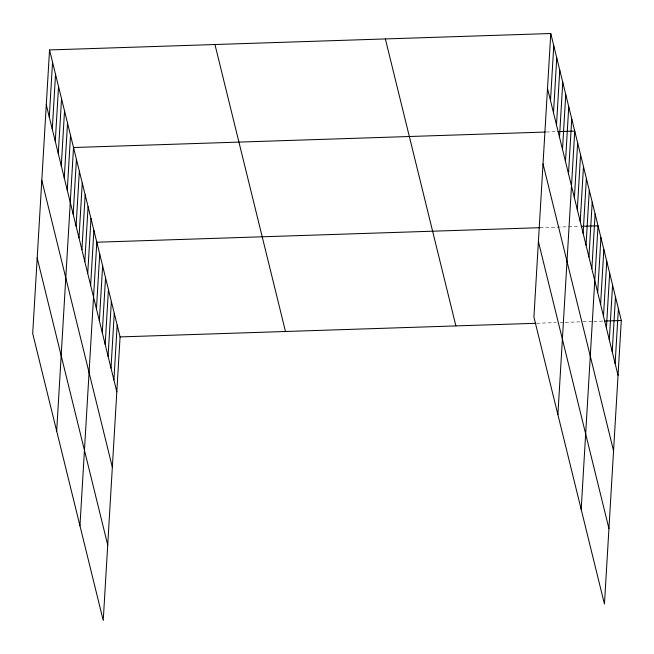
<?xml version="1.0" encoding="UTF-8"?>
<svg xmlns="http://www.w3.org/2000/svg" width="654" height="654" viewBox="0 0 654 654"><rect width="100%" height="100%" fill="white"/><g stroke="black" fill="none" stroke-linecap="round" stroke-linejoin="round"><path stroke-width="0.49" stroke-dasharray="3.27 2.45" d="M546.196 132.026L557.028 131.667M539.934 227.69L579.321 226.407M536.632 323.264L556.317 322.618M560.257 322.496L564.198 322.365M565.179 322.332L579.951 321.85M582.902 321.752L592.745 321.425M593.734 321.392L603.577 321.073"/><path stroke-width="0.98" d="M49.549 49.941L32.7 333.507L103.234 620.482L120.083 336.916L49.549 49.941L550.766 33.517L621.3 320.493L604.451 604.059L533.917 317.084L550.766 33.517M49.287 117.009L52.541 62.138M52.279 129.206L55.541 74.335M55.279 141.403L58.541 86.532M58.28 153.6L61.541 98.729M61.272 165.797L64.533 110.927M64.272 177.994L67.534 123.124M67.272 190.191L70.534 135.321M56.685 431.084L73.526 147.518L545.207 132.059M73.174 214.226L76.436 159.355M76.085 226.063L79.347 171.193M78.995 237.901L82.257 183.03M81.905 249.738L85.167 194.867M84.816 261.575L88.077 206.705M87.726 273.413L90.988 218.542M90.636 285.25L93.898 230.38M79.96 525.783L96.808 242.217L539.934 227.69M96.457 308.925L99.71 254.054M99.367 320.762L102.621 265.892M102.277 332.6L105.531 277.729M105.18 344.437L108.441 289.567M108.09 356.275L111.352 301.404M111 368.112L114.262 313.241M113.91 379.949L117.172 325.079M550.505 100.585L553.766 45.715M553.505 112.782L556.758 57.912M556.497 124.979L559.759 70.101M559.497 137.168L562.759 82.298M562.497 149.365L565.751 94.495M565.489 161.563L568.751 106.692M568.49 173.76L571.751 118.889M557.903 414.652L574.743 131.086L558.009 131.634M574.4 197.794L577.654 142.924M577.31 209.632L580.564 154.761M580.212 221.469L583.474 166.598M583.123 233.306L586.385 178.436M586.033 245.144L589.295 190.273M588.943 256.989L592.205 202.111M591.854 268.827L595.115 213.948M581.177 509.352L598.026 225.793L581.283 226.341M597.674 292.502L600.936 237.631M600.585 304.339L603.846 249.468M603.495 316.176L606.749 261.306M606.405 328.014L609.659 273.143M609.315 339.851L612.569 284.981M612.218 351.688L615.479 296.818M615.128 363.526L618.39 308.655M120.083 336.916L535.642 323.297M604.566 321.04L621.3 320.493M547.504 88.388L618.038 375.363M543.024 163.852L613.558 450.835M538.406 241.612L608.939 528.587M385.361 38.938L455.895 325.913M214.945 44.521L285.487 331.496M46.287 104.812L116.821 391.795M41.807 180.283L112.341 467.258M37.18 258.036L107.722 545.019"/></g></svg>
